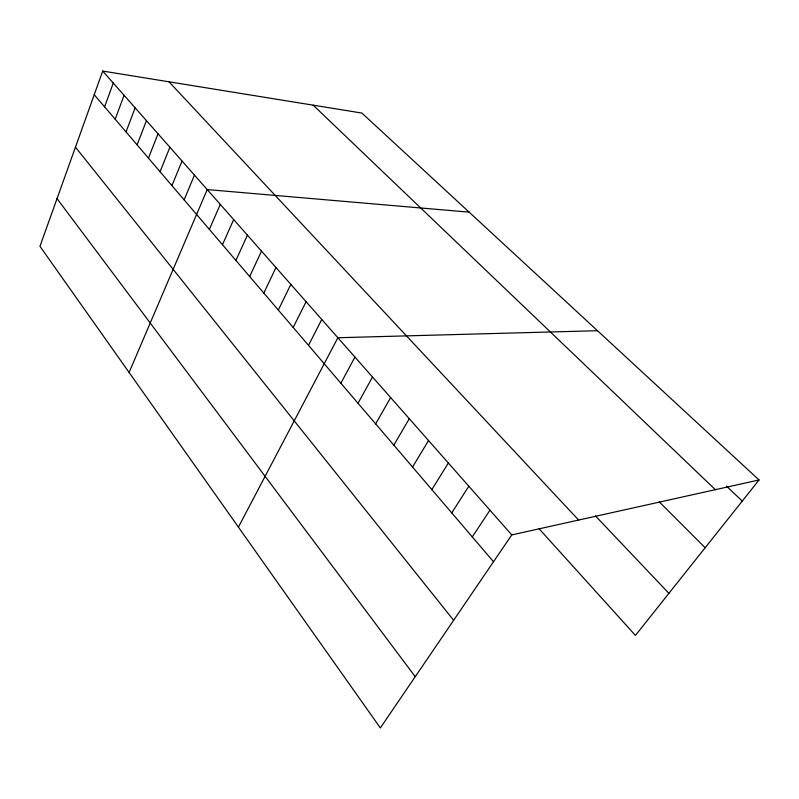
<?xml version="1.0" encoding="UTF-8"?>
<svg xmlns="http://www.w3.org/2000/svg" width="799" height="799" viewBox="0 0 799 799"><rect width="100%" height="100%" fill="white"/><g stroke="black" fill="none" stroke-linecap="round" stroke-linejoin="round"><path stroke-width="1.2" d="M102.701 71.061L39.95 246.322L380.344 727.939L511.769 534.911L759.05 479.969L361.887 113.059L102.701 71.061L511.769 534.911M104.599 106.836L113.268 83.046M115.186 119.231L124.085 95.301M126.022 131.905L135.141 107.835M137.108 144.869L146.457 120.669M148.454 158.142L158.032 133.803M160.06 171.715L169.887 147.246M171.945 185.618L182.032 161.018M184.12 199.86L194.467 175.121M129.098 372.454L207.221 189.573L469.143 212.144M209.368 229.393L220.284 204.384M222.472 244.714L233.678 219.575M235.905 260.424L247.42 235.156M249.678 276.534L261.513 251.146M263.81 293.073L275.985 267.545M278.322 310.042L290.836 284.394M293.213 327.46L306.097 301.692M308.514 345.348L321.767 319.47M238.422 527.13L337.877 337.737L597.482 330.706M340.883 383.21L354.956 357.103M358.012 403.255L372.534 377.028M375.66 423.889L390.641 397.562M393.827 445.143L409.288 418.716M412.554 467.035L428.524 440.519M431.85 489.617L448.359 463.011M451.755 512.898L468.823 486.211M472.299 536.928L489.947 510.171M759.05 479.969L635.445 635.425L539.125 528.808M726.471 486.132L742.261 501.093M313.178 105.168L715.355 489.677M659.235 501.792L705.167 547.734M595.465 515.914L668.903 593.347M169.008 81.808L578.636 520.059M94.232 94.721L493.502 561.727M75.466 147.146L453.632 620.294M57.029 198.631L415.24 676.683"/></g></svg>
